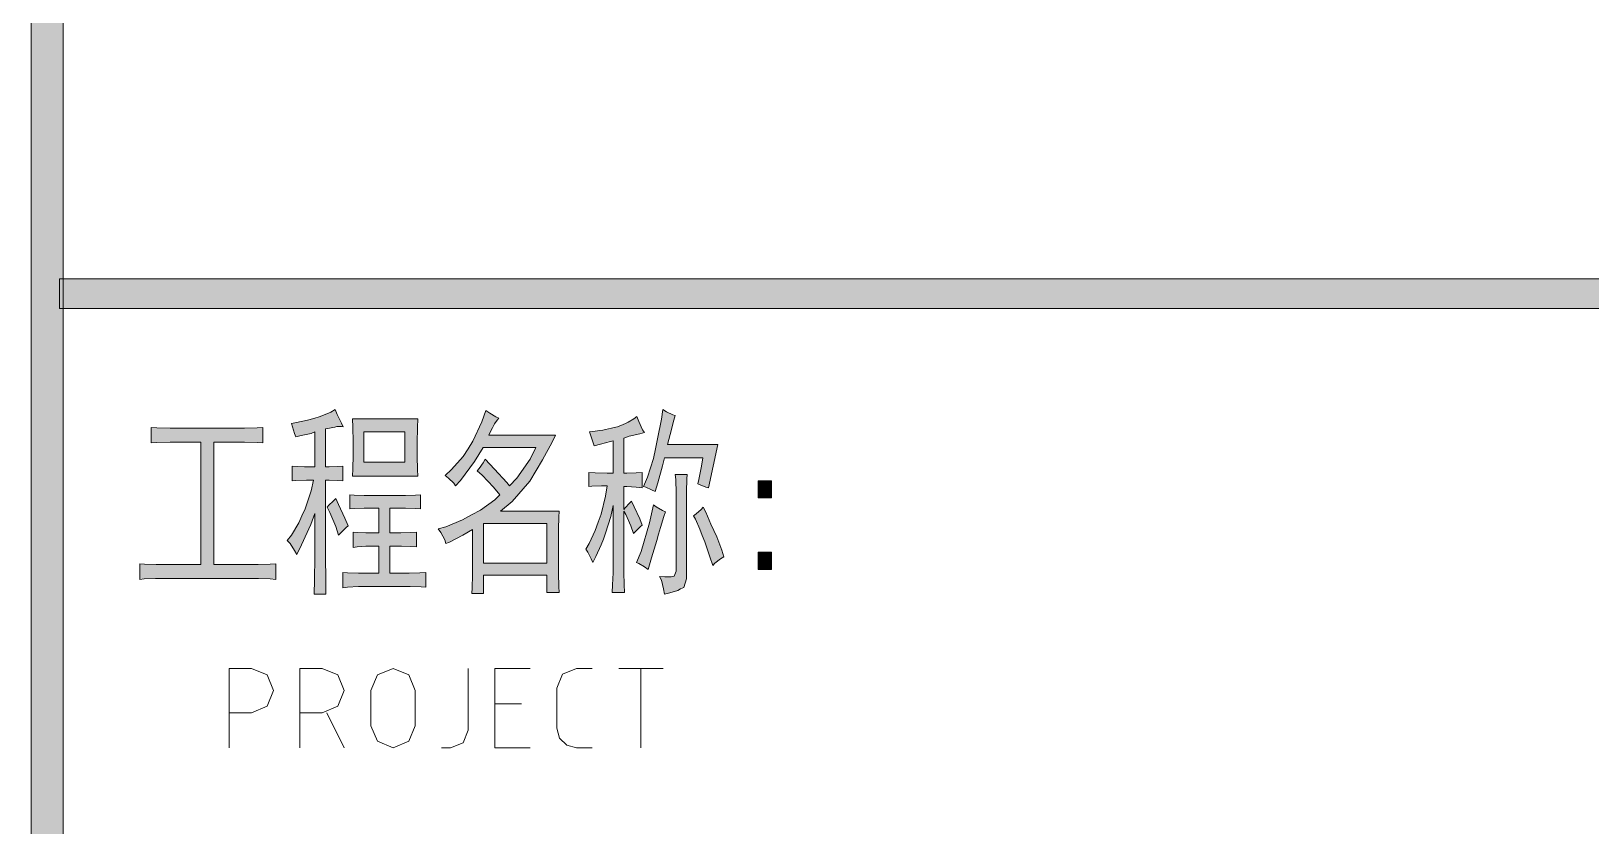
# Model space of a CAD drawing. Header units: millimetres. Extents: x 568 to 3948041, y -25191 to 63890.
# Drawn here: x 3939001 to 3942397, y -12039 to -10308 of the extents above; entities that cross this region are included whole.
import ezdxf

# ---------------------------------------------------------------- set-up
doc = ezdxf.new("R2010")
doc.units = ezdxf.units.MM

msp = doc.modelspace()

# ---------------------------------------------------------------- hatches: boundary and pattern name
h = msp.add_hatch(color=0)
h.dxf.hatch_style = 2
h.paths.add_polyline_path([(3939071.1, -23691.5), (3939001.2, -23691.5), (3939001.2, 62389.8), (3939071.1, 62389.8)])
h = msp.add_hatch(color=0)
h.dxf.hatch_style = 2
h.paths.add_polyline_path([(3939062.8, -10912.5), (3939062.8, -10847.9), (3946567.6, -10847.9), (3946567.6, -10912.5)])
h = msp.add_hatch(color=0)
h.dxf.hatch_style = 2
h.paths.add_polyline_path([(3939568, -11163.2), (3939578.6, -11160.9), (3939603, -11155.6), (3939616.6, -11151.8), (3939630.3, -11148), (3939653.9, -11138.1), (3939663, -11132.8), (3939667.5, -11143.4), (3939676.7, -11162.4), (3939680.5, -11170), (3939676.7, -11169.3), (3939666.8, -11169.3), (3939662.2, -11170.8), (3939657.7, -11171.6), (3939647, -11173.8), (3939641.7, -11174.6), (3939641.7, -11257.4), (3939650.1, -11257.4), (3939669.1, -11256.6), (3939679.7, -11255.9), (3939679.7, -11287.8), (3939669.1, -11287), (3939650.1, -11286.3), (3939641.7, -11286.3), (3939641.7, -11435.2), (3939641.7, -11453.4), (3939642.5, -11503.6), (3939642.5, -11534.7), (3939617.4, -11534.7), (3939618.2, -11503.6), (3939618.9, -11454.2), (3939618.9, -11436.7), (3939618.9, -11359.2), (3939609.8, -11382.8), (3939590, -11427.6), (3939579.4, -11448.1), (3939574.8, -11439.7), (3939565, -11424.5), (3939558.9, -11417.7), (3939568, -11406.3), (3939584, -11379), (3939590.8, -11363.8), (3939597.6, -11348.6), (3939610.6, -11309.8), (3939615.9, -11286.3), (3939600.7, -11286.3), (3939577.1, -11287), (3939569.5, -11287.8), (3939569.5, -11255.9), (3939580.2, -11256.6), (3939596.1, -11257.4), (3939600.7, -11257.4), (3939618.9, -11257.4), (3939618.9, -11181.4), (3939610.6, -11184.5), (3939589.3, -11189), (3939577.1, -11192.1), (3939574.8, -11184.5), (3939570.3, -11170)])
h = msp.add_hatch(color=0)
h.paths.add_polyline_path([(3940019.3, -11151), (3940015.5, -11155.6), (3940010.2, -11164), (3940007.9, -11167.8), (3940005.6, -11172.3), (3940000.3, -11182.2), (3939997.3, -11188.3), (3940143.1, -11188.3), (3940135.5, -11203.5), (3940114.3, -11242.2), (3940100.6, -11265), (3940086.9, -11288.6), (3940048.2, -11332.6), (3940023.1, -11353.9), (3940150.7, -11353.9), (3940150, -11366.8), (3940149.2, -11392.6), (3940149.2, -11406.3), (3940149.2, -11475.5), (3940149.2, -11489.9), (3940150, -11518), (3940150.7, -11530.9), (3940124.1, -11530.9), (3940124.1, -11493.7), (3939985.9, -11493.7), (3939985.9, -11533.2), (3939960.8, -11533.2), (3939961.6, -11521), (3939962.3, -11493.7), (3939962.3, -11478.5), (3939962.3, -11394.2), (3939941, -11406.3), (3939912.2, -11421.5), (3939903.8, -11424.5), (3939901.5, -11416.2), (3939893.2, -11400.2), (3939887.1, -11392.6), (3939903.8, -11388.1), (3939940.3, -11372.9), (3939960, -11362.2), (3939979.8, -11351.6), (3940010.9, -11329.6), (3940021.6, -11318.2), (3940007.9, -11301.5), (3939982.8, -11275.6), (3939972.2, -11265.8), (3939976.8, -11261.2), (3939985.1, -11248.3), (3939989.7, -11240.7), (3940010.2, -11262.7), (3940036.8, -11291.6), (3940042.9, -11298.4), (3940058.8, -11281.7), (3940087.7, -11240.7), (3940099.8, -11215.6), (3939985.1, -11215.6), (3939966.1, -11246), (3939935.7, -11287), (3939925.1, -11298.4), (3939921.3, -11293.1), (3939909.9, -11281.7), (3939902.3, -11276.4), (3939916.7, -11263.5), (3939941.8, -11234.6), (3939952.4, -11217.9), (3939963.1, -11201.2), (3939982.1, -11159.4), (3939991.2, -11134.3), (3939999.5, -11140.4), (3940013.2, -11148.8)])
h.paths.add_polyline_path([(3940124.1, -11467.1), (3940124.1, -11380.5), (3939985.9, -11380.5), (3939985.9, -11467.1)])
h = msp.add_hatch(color=0)
h.dxf.hatch_style = 2
h.paths.add_polyline_path([(3940403.7, -11145.7), (3940400.7, -11155.6), (3940392.3, -11186.7), (3940386.3, -11208.8), (3940496.4, -11208.8), (3940475.9, -11303), (3940469.8, -11301.5), (3940457.7, -11296.9), (3940452.4, -11294.6), (3940454.6, -11284.8), (3940460.7, -11255.9), (3940463.8, -11237.6), (3940380.2, -11237.6), (3940375.6, -11255.1), (3940365.7, -11292.4), (3940359.7, -11311.3), (3940352.1, -11307.5), (3940339.2, -11301.5), (3940334.6, -11299.9), (3940343, -11280.2), (3940355.9, -11239.2), (3940360.4, -11217.9), (3940365, -11196.6), (3940373.3, -11153.3), (3940376.4, -11132.8), (3940384.7, -11137.4), (3940398.4, -11144.2)])
h = msp.add_hatch(color=0)
h.dxf.hatch_style = 2
h.paths.add_polyline_path([(3939450.2, -11173.1), (3939465.4, -11173.1), (3939493.6, -11172.3), (3939505.7, -11171.6), (3939505.7, -11205), (3939493.6, -11204.2), (3939465.4, -11203.5), (3939450.2, -11203.5), (3939398.6, -11203.5), (3939398.6, -11470.1), (3939480.6, -11470.1), (3939495.1, -11470.1), (3939521.7, -11469.4), (3939533.8, -11468.6), (3939533.8, -11502.8), (3939521.7, -11501.3), (3939495.8, -11500.5), (3939482.2, -11500.5), (3939285.4, -11500.5), (3939271.7, -11500.5), (3939247.4, -11501.3), (3939237.5, -11502.8), (3939237.5, -11468.6), (3939248.2, -11469.4), (3939273.2, -11470.1), (3939286.9, -11470.1), (3939370.5, -11470.1), (3939370.5, -11203.5), (3939319.6, -11203.5), (3939303.6, -11203.5), (3939274.7, -11204.2), (3939262.6, -11205), (3939262.6, -11171.6), (3939274.7, -11172.3), (3939303.6, -11173.1), (3939319.6, -11173.1)])
h = msp.add_hatch(color=0)
h.paths.add_polyline_path([(3939843, -11152.6), (3939842.3, -11171.6), (3939841.5, -11205), (3939841.5, -11220.2), (3939841.5, -11234.6), (3939842.3, -11263.5), (3939843, -11277.9), (3939701, -11277.9), (3939701.7, -11262), (3939702.5, -11231.6), (3939702.5, -11217.1), (3939702.5, -11202.7), (3939701.7, -11170.8), (3939701, -11152.6)])
h.paths.add_polyline_path([(3939814.9, -11247.5), (3939814.9, -11181.4), (3939725.3, -11181.4), (3939725.3, -11247.5)])
h = msp.add_hatch(color=0)
h.dxf.hatch_style = 2
h.paths.add_polyline_path([(3940209.2, -11436.7), (3940216.1, -11424.5), (3940229, -11395.7), (3940235.8, -11378.2), (3940241.9, -11360.7), (3940251.8, -11321.2), (3940255.6, -11298.4), (3940242.7, -11298.4), (3940222.2, -11299.2), (3940215.3, -11299.9), (3940215.3, -11269.6), (3940229, -11270.3), (3940255.6, -11271.1), (3940268.5, -11271.1), (3940268.5, -11200.4), (3940262.4, -11201.9), (3940241.1, -11208), (3940226.7, -11211.8), (3940224.4, -11202.7), (3940219.1, -11187.5), (3940216.8, -11181.4), (3940224.4, -11180.7), (3940239.6, -11178.4), (3940245.7, -11177.6), (3940251.8, -11176.1), (3940264.7, -11173.1), (3940270.8, -11171.6), (3940277.6, -11170), (3940289.8, -11165.5), (3940295.1, -11163.2), (3940301.2, -11160.2), (3940313.3, -11152.6), (3940320.2, -11148), (3940324, -11158.6), (3940332.3, -11176.9), (3940336.9, -11182.9), (3940326.2, -11185.2), (3940303.4, -11190.5), (3940291.3, -11195.1), (3940291.3, -11271.1), (3940298.1, -11271.1), (3940318.6, -11270.3), (3940331.6, -11269.6), (3940331.6, -11303), (3940318.6, -11301.5), (3940298.1, -11299.9), (3940291.3, -11299.9), (3940291.3, -11350.1), (3940295.1, -11346.3), (3940303.4, -11337.2), (3940308, -11331.9), (3940314.1, -11344.8), (3940326.2, -11370.6), (3940331.6, -11384.3), (3940327.8, -11387.3), (3940317.9, -11397.2), (3940312.6, -11402.5), (3940306.5, -11385.8), (3940295.9, -11361.5), (3940291.3, -11353.9), (3940291.3, -11478.5), (3940291.3, -11487.6), (3940292.1, -11513.4), (3940292.8, -11530.9), (3940266.2, -11530.9), (3940267, -11514.2), (3940268.5, -11488.4), (3940268.5, -11478.5), (3940268.5, -11341.7), (3940263.2, -11365.3), (3940251.8, -11401.8), (3940247.2, -11414.7), (3940241.9, -11427.6), (3940230.5, -11452.7), (3940224.4, -11465.6), (3940220.6, -11458), (3940213, -11443.5)])
h = msp.add_hatch(color=0)
h.dxf.hatch_style = 2
h.paths.add_polyline_path([(3940429.6, -11274.1), (3940428.8, -11283.2), (3940428, -11312.1), (3940428, -11333.4), (3940428, -11485.3), (3940428, -11501.3), (3940422, -11520.3), (3940415.1, -11523.3), (3940409.1, -11526.4), (3940391.6, -11531.7), (3940380.2, -11534.7), (3940377.9, -11523.3), (3940373.3, -11504.3), (3940369.5, -11496), (3940380.9, -11496.7), (3940394.6, -11496.7), (3940398.4, -11496), (3940401.5, -11495.2), (3940405.3, -11484.6), (3940405.3, -11475.5), (3940405.3, -11333.4), (3940405.3, -11314.4), (3940404.5, -11284.8), (3940403.7, -11274.1)])
h = msp.add_hatch(color=0)
h.dxf.hatch_style = 2
h.paths.add_polyline_path([(3940613.4, -11325), (3940583.8, -11325), (3940583.8, -11287.8), (3940613.4, -11287.8)])
h = msp.add_hatch(color=0)
h.dxf.hatch_style = 2
h.paths.add_polyline_path([(3939664.5, -11326.5), (3939670.6, -11339.5), (3939684.3, -11369.1), (3939691.1, -11385.8), (3939687.3, -11389.6), (3939676.7, -11399.5), (3939670.6, -11406.3), (3939664.5, -11387.3), (3939651.6, -11356.9), (3939645.5, -11345.5), (3939649.3, -11341), (3939658.4, -11331.9)])
h = msp.add_hatch(color=0)
h.dxf.hatch_style = 2
h.paths.add_polyline_path([(3939805.8, -11319.7), (3939816.4, -11319.7), (3939837.7, -11318.9), (3939849.1, -11318.2), (3939849.1, -11348.6), (3939837.7, -11347.8), (3939816.4, -11347.1), (3939805.8, -11347.1), (3939782.3, -11347.1), (3939782.3, -11401), (3939795.9, -11401), (3939805.8, -11401), (3939827.8, -11400.2), (3939840, -11399.5), (3939840, -11431.4), (3939827.8, -11430.6), (3939807.3, -11429.9), (3939799.7, -11429.9), (3939782.3, -11429.9), (3939782.3, -11489.1), (3939812.6, -11489.1), (3939824, -11489.1), (3939847.6, -11488.4), (3939860.5, -11487.6), (3939860.5, -11519.5), (3939850.6, -11518.8), (3939826.3, -11518), (3939812.6, -11518), (3939727.6, -11518), (3939713.9, -11518), (3939689.6, -11519.5), (3939679.7, -11521), (3939679.7, -11487.6), (3939689.6, -11488.4), (3939713.9, -11489.1), (3939727.6, -11489.1), (3939757.9, -11489.1), (3939757.9, -11429.9), (3939740.5, -11429.9), (3939729.8, -11429.9), (3939710.8, -11431.4), (3939702.5, -11432.9), (3939702.5, -11399.5), (3939710.8, -11400.2), (3939729.8, -11401), (3939740.5, -11401), (3939757.9, -11401), (3939757.9, -11347.1), (3939737.4, -11347.1), (3939726, -11347.1), (3939704.8, -11347.8), (3939694.9, -11348.6), (3939694.9, -11318.2), (3939704.8, -11318.9), (3939726, -11319.7), (3939737.4, -11319.7)])
h = msp.add_hatch(color=0)
h.dxf.hatch_style = 2
h.paths.add_polyline_path([(3940382.5, -11355.4), (3940378.7, -11365.3), (3940371.1, -11389.6), (3940367.3, -11404), (3940363.5, -11417.7), (3940352.1, -11455.7), (3940344.5, -11480.8), (3940336.9, -11475.5), (3940324, -11467.9), (3940319.4, -11465.6), (3940329.3, -11442), (3940347.5, -11379), (3940355.9, -11340.2), (3940361.9, -11344.8), (3940375.6, -11352.4)])
h = msp.add_hatch(color=0)
h.dxf.hatch_style = 2
h.paths.add_polyline_path([(3940464.5, -11345.5), (3940469.8, -11356.2), (3940481.2, -11382), (3940487.3, -11396.4), (3940494.1, -11410.1), (3940504.8, -11439), (3940509.3, -11453.4), (3940501.7, -11458), (3940489.6, -11467.1), (3940485, -11472.4), (3940479, -11453.4), (3940467.6, -11420.7), (3940462.2, -11407.1), (3940456.9, -11393.4), (3940447.8, -11371.4), (3940443.2, -11363.8), (3940449.3, -11360), (3940460, -11350.1)])
h = msp.add_hatch(color=0)
h.dxf.hatch_style = 2
h.paths.add_polyline_path([(3940613.4, -11480.8), (3940583.8, -11480.8), (3940583.8, -11443.5), (3940613.4, -11443.5)])

# ---------------------------------------------------------------- linework, layer by layer
at = {"color": 0, "lineweight": 0}
for points in [[(3939071.1, -23691.5), (3939001.2, -23691.5), (3939001.2, 62389.8), (3939071.1, 62389.8)], [(3939062.8, -10912.5), (3939062.8, -10847.9), (3946567.6, -10847.9), (3946567.6, -10912.5)], [(3939568, -11163.2), (3939578.6, -11160.9), (3939603, -11155.6), (3939616.6, -11151.8), (3939630.3, -11148), (3939653.9, -11138.1), (3939663, -11132.8), (3939667.5, -11143.4), (3939676.7, -11162.4), (3939680.5, -11170), (3939676.7, -11169.3), (3939666.8, -11169.3), (3939662.2, -11170.8), (3939657.7, -11171.6), (3939647, -11173.8), (3939641.7, -11174.6), (3939641.7, -11257.4), (3939650.1, -11257.4), (3939669.1, -11256.6), (3939679.7, -11255.9), (3939679.7, -11287.8), (3939669.1, -11287), (3939650.1, -11286.3), (3939641.7, -11286.3), (3939641.7, -11435.2), (3939641.7, -11453.4), (3939642.5, -11503.6), (3939642.5, -11534.7), (3939617.4, -11534.7), (3939618.2, -11503.6), (3939618.9, -11454.2), (3939618.9, -11436.7), (3939618.9, -11359.2), (3939609.8, -11382.8), (3939590, -11427.6), (3939579.4, -11448.1), (3939574.8, -11439.7), (3939565, -11424.5), (3939558.9, -11417.7), (3939568, -11406.3), (3939584, -11379), (3939590.8, -11363.8), (3939597.6, -11348.6), (3939610.6, -11309.8), (3939615.9, -11286.3), (3939600.7, -11286.3), (3939577.1, -11287), (3939569.5, -11287.8), (3939569.5, -11255.9), (3939580.2, -11256.6), (3939596.1, -11257.4), (3939600.7, -11257.4), (3939618.9, -11257.4), (3939618.9, -11181.4), (3939610.6, -11184.5), (3939589.3, -11189), (3939577.1, -11192.1), (3939574.8, -11184.5), (3939570.3, -11170)], [(3940019.3, -11151), (3940015.5, -11155.6), (3940010.2, -11164), (3940007.9, -11167.8), (3940005.6, -11172.3), (3940000.3, -11182.2), (3939997.3, -11188.3), (3940143.1, -11188.3), (3940135.5, -11203.5), (3940114.3, -11242.2), (3940100.6, -11265), (3940086.9, -11288.6), (3940048.2, -11332.6), (3940023.1, -11353.9), (3940150.7, -11353.9), (3940150, -11366.8), (3940149.2, -11392.6), (3940149.2, -11406.3), (3940149.2, -11475.5), (3940149.2, -11489.9), (3940150, -11518), (3940150.7, -11530.9), (3940124.1, -11530.9), (3940124.1, -11493.7), (3939985.9, -11493.7), (3939985.9, -11533.2), (3939960.8, -11533.2), (3939961.6, -11521), (3939962.3, -11493.7), (3939962.3, -11478.5), (3939962.3, -11394.2), (3939941, -11406.3), (3939912.2, -11421.5), (3939903.8, -11424.5), (3939901.5, -11416.2), (3939893.2, -11400.2), (3939887.1, -11392.6), (3939903.8, -11388.1), (3939940.3, -11372.9), (3939960, -11362.2), (3939979.8, -11351.6), (3940010.9, -11329.6), (3940021.6, -11318.2), (3940007.9, -11301.5), (3939982.8, -11275.6), (3939972.2, -11265.8), (3939976.8, -11261.2), (3939985.1, -11248.3), (3939989.7, -11240.7), (3940010.2, -11262.7), (3940036.8, -11291.6), (3940042.9, -11298.4), (3940058.8, -11281.7), (3940087.7, -11240.7), (3940099.8, -11215.6), (3939985.1, -11215.6), (3939966.1, -11246), (3939935.7, -11287), (3939925.1, -11298.4), (3939921.3, -11293.1), (3939909.9, -11281.7), (3939902.3, -11276.4), (3939916.7, -11263.5), (3939941.8, -11234.6), (3939952.4, -11217.9), (3939963.1, -11201.2), (3939982.1, -11159.4), (3939991.2, -11134.3), (3939999.5, -11140.4), (3940013.2, -11148.8)], [(3940403.7, -11145.7), (3940400.7, -11155.6), (3940392.3, -11186.7), (3940386.3, -11208.8), (3940496.4, -11208.8), (3940475.9, -11303), (3940469.8, -11301.5), (3940457.7, -11296.9), (3940452.4, -11294.6), (3940454.6, -11284.8), (3940460.7, -11255.9), (3940463.8, -11237.6), (3940380.2, -11237.6), (3940375.6, -11255.1), (3940365.7, -11292.4), (3940359.7, -11311.3), (3940352.1, -11307.5), (3940339.2, -11301.5), (3940334.6, -11299.9), (3940343, -11280.2), (3940355.9, -11239.2), (3940360.4, -11217.9), (3940365, -11196.6), (3940373.3, -11153.3), (3940376.4, -11132.8), (3940384.7, -11137.4), (3940398.4, -11144.2)], [(3939450.2, -11173.1), (3939465.4, -11173.1), (3939493.6, -11172.3), (3939505.7, -11171.6), (3939505.7, -11205), (3939493.6, -11204.2), (3939465.4, -11203.5), (3939450.2, -11203.5), (3939398.6, -11203.5), (3939398.6, -11470.1), (3939480.6, -11470.1), (3939495.1, -11470.1), (3939521.7, -11469.4), (3939533.8, -11468.6), (3939533.8, -11502.8), (3939521.7, -11501.3), (3939495.8, -11500.5), (3939482.2, -11500.5), (3939285.4, -11500.5), (3939271.7, -11500.5), (3939247.4, -11501.3), (3939237.5, -11502.8), (3939237.5, -11468.6), (3939248.2, -11469.4), (3939273.2, -11470.1), (3939286.9, -11470.1), (3939370.5, -11470.1), (3939370.5, -11203.5), (3939319.6, -11203.5), (3939303.6, -11203.5), (3939274.7, -11204.2), (3939262.6, -11205), (3939262.6, -11171.6), (3939274.7, -11172.3), (3939303.6, -11173.1), (3939319.6, -11173.1)], [(3939843, -11152.6), (3939842.3, -11171.6), (3939841.5, -11205), (3939841.5, -11220.2), (3939841.5, -11234.6), (3939842.3, -11263.5), (3939843, -11277.9), (3939701, -11277.9), (3939701.7, -11262), (3939702.5, -11231.6), (3939702.5, -11217.1), (3939702.5, -11202.7), (3939701.7, -11170.8), (3939701, -11152.6)], [(3940209.2, -11436.7), (3940216.1, -11424.5), (3940229, -11395.7), (3940235.8, -11378.2), (3940241.9, -11360.7), (3940251.8, -11321.2), (3940255.6, -11298.4), (3940242.7, -11298.4), (3940222.2, -11299.2), (3940215.3, -11299.9), (3940215.3, -11269.6), (3940229, -11270.3), (3940255.6, -11271.1), (3940268.5, -11271.1), (3940268.5, -11200.4), (3940262.4, -11201.9), (3940241.1, -11208), (3940226.7, -11211.8), (3940224.4, -11202.7), (3940219.1, -11187.5), (3940216.8, -11181.4), (3940224.4, -11180.7), (3940239.6, -11178.4), (3940245.7, -11177.6), (3940251.8, -11176.1), (3940264.7, -11173.1), (3940270.8, -11171.6), (3940277.6, -11170), (3940289.8, -11165.5), (3940295.1, -11163.2), (3940301.2, -11160.2), (3940313.3, -11152.6), (3940320.2, -11148), (3940324, -11158.6), (3940332.3, -11176.9), (3940336.9, -11182.9), (3940326.2, -11185.2), (3940303.4, -11190.5), (3940291.3, -11195.1), (3940291.3, -11271.1), (3940298.1, -11271.1), (3940318.6, -11270.3), (3940331.6, -11269.6), (3940331.6, -11303), (3940318.6, -11301.5), (3940298.1, -11299.9), (3940291.3, -11299.9), (3940291.3, -11350.1), (3940295.1, -11346.3), (3940303.4, -11337.2), (3940308, -11331.9), (3940314.1, -11344.8), (3940326.2, -11370.6), (3940331.6, -11384.3), (3940327.8, -11387.3), (3940317.9, -11397.2), (3940312.6, -11402.5), (3940306.5, -11385.8), (3940295.9, -11361.5), (3940291.3, -11353.9), (3940291.3, -11478.5), (3940291.3, -11487.6), (3940292.1, -11513.4), (3940292.8, -11530.9), (3940266.2, -11530.9), (3940267, -11514.2), (3940268.5, -11488.4), (3940268.5, -11478.5), (3940268.5, -11341.7), (3940263.2, -11365.3), (3940251.8, -11401.8), (3940247.2, -11414.7), (3940241.9, -11427.6), (3940230.5, -11452.7), (3940224.4, -11465.6), (3940220.6, -11458), (3940213, -11443.5)], [(3939814.9, -11247.5), (3939814.9, -11181.4), (3939725.3, -11181.4), (3939725.3, -11247.5)], [(3940429.6, -11274.1), (3940428.8, -11283.2), (3940428, -11312.1), (3940428, -11333.4), (3940428, -11485.3), (3940428, -11501.3), (3940422, -11520.3), (3940415.1, -11523.3), (3940409.1, -11526.4), (3940391.6, -11531.7), (3940380.2, -11534.7), (3940377.9, -11523.3), (3940373.3, -11504.3), (3940369.5, -11496), (3940380.9, -11496.7), (3940394.6, -11496.7), (3940398.4, -11496), (3940401.5, -11495.2), (3940405.3, -11484.6), (3940405.3, -11475.5), (3940405.3, -11333.4), (3940405.3, -11314.4), (3940404.5, -11284.8), (3940403.7, -11274.1)], [(3940613.4, -11325), (3940583.8, -11325), (3940583.8, -11287.8), (3940613.4, -11287.8)], [(3939664.5, -11326.5), (3939670.6, -11339.5), (3939684.3, -11369.1), (3939691.1, -11385.8), (3939687.3, -11389.6), (3939676.7, -11399.5), (3939670.6, -11406.3), (3939664.5, -11387.3), (3939651.6, -11356.9), (3939645.5, -11345.5), (3939649.3, -11341), (3939658.4, -11331.9)], [(3939805.8, -11319.7), (3939816.4, -11319.7), (3939837.7, -11318.9), (3939849.1, -11318.2), (3939849.1, -11348.6), (3939837.7, -11347.8), (3939816.4, -11347.1), (3939805.8, -11347.1), (3939782.3, -11347.1), (3939782.3, -11401), (3939795.9, -11401), (3939805.8, -11401), (3939827.8, -11400.2), (3939840, -11399.5), (3939840, -11431.4), (3939827.8, -11430.6), (3939807.3, -11429.9), (3939799.7, -11429.9), (3939782.3, -11429.9), (3939782.3, -11489.1), (3939812.6, -11489.1), (3939824, -11489.1), (3939847.6, -11488.4), (3939860.5, -11487.6), (3939860.5, -11519.5), (3939850.6, -11518.8), (3939826.3, -11518), (3939812.6, -11518), (3939727.6, -11518), (3939713.9, -11518), (3939689.6, -11519.5), (3939679.7, -11521), (3939679.7, -11487.6), (3939689.6, -11488.4), (3939713.9, -11489.1), (3939727.6, -11489.1), (3939757.9, -11489.1), (3939757.9, -11429.9), (3939740.5, -11429.9), (3939729.8, -11429.9), (3939710.8, -11431.4), (3939702.5, -11432.9), (3939702.5, -11399.5), (3939710.8, -11400.2), (3939729.8, -11401), (3939740.5, -11401), (3939757.9, -11401), (3939757.9, -11347.1), (3939737.4, -11347.1), (3939726, -11347.1), (3939704.8, -11347.8), (3939694.9, -11348.6), (3939694.9, -11318.2), (3939704.8, -11318.9), (3939726, -11319.7), (3939737.4, -11319.7)], [(3940382.5, -11355.4), (3940378.7, -11365.3), (3940371.1, -11389.6), (3940367.3, -11404), (3940363.5, -11417.7), (3940352.1, -11455.7), (3940344.5, -11480.8), (3940336.9, -11475.5), (3940324, -11467.9), (3940319.4, -11465.6), (3940329.3, -11442), (3940347.5, -11379), (3940355.9, -11340.2), (3940361.9, -11344.8), (3940375.6, -11352.4)], [(3940464.5, -11345.5), (3940469.8, -11356.2), (3940481.2, -11382), (3940487.3, -11396.4), (3940494.1, -11410.1), (3940504.8, -11439), (3940509.3, -11453.4), (3940501.7, -11458), (3940489.6, -11467.1), (3940485, -11472.4), (3940479, -11453.4), (3940467.6, -11420.7), (3940462.2, -11407.1), (3940456.9, -11393.4), (3940447.8, -11371.4), (3940443.2, -11363.8), (3940449.3, -11360), (3940460, -11350.1)], [(3940124.1, -11467.1), (3940124.1, -11380.5), (3939985.9, -11380.5), (3939985.9, -11467.1)], [(3940613.4, -11480.8), (3940583.8, -11480.8), (3940583.8, -11443.5), (3940613.4, -11443.5)]]:
    msp.add_lwpolyline(points, close=True, dxfattribs=at)
for points in [[(3939432, -11869.8), (3939432, -11696.5), (3939480.6, -11696.5)], [(3939480.6, -11793), (3939514.8, -11778.6), (3939528.5, -11744.4), (3939514.8, -11710.2), (3939480.6, -11696.5)], [(3939586.2, -11869.8), (3939586.2, -11696.5), (3939634.9, -11696.5)], [(3939634.9, -11793), (3939669.1, -11778.6), (3939682.7, -11744.4), (3939669.1, -11710.2), (3939634.9, -11696.5)], [(3939837, -11744.4), (3939823.3, -11710.2), (3939789.1, -11696.5), (3939754.9, -11710.2), (3939740.5, -11744.4)], [(3939952.4, -11831), (3939952.4, -11696.5)], [(3940087.7, -11869.8), (3940010.9, -11869.8), (3940010.9, -11696.5), (3940087.7, -11696.5)], [(3940188.7, -11696.5), (3940158.3, -11708.7), (3940145.4, -11739.8)], [(3940188.7, -11696.5), (3940222.9, -11696.5)], [(3940280.7, -11696.5), (3940377.1, -11696.5)], [(3940328.5, -11869.8), (3940328.5, -11696.5)], [(3939740.5, -11821.9), (3939740.5, -11744.4)], [(3939837, -11744.4), (3939837, -11821.9)], [(3940145.4, -11826.5), (3940145.4, -11739.8)], [(3940068.7, -11773.3), (3940010.9, -11773.3)], [(3939480.6, -11793), (3939432, -11793)], [(3939634.9, -11793), (3939586.2, -11793)], [(3939644.7, -11793), (3939682.7, -11869.8)], [(3939740.5, -11821.9), (3939754.9, -11855.3), (3939789.1, -11869.8), (3939823.3, -11855.3), (3939837, -11821.9)], [(3939914.5, -11869.8), (3939941.8, -11858.4), (3939952.4, -11831)], [(3940145.4, -11826.5), (3940151.5, -11848.5), (3940167.5, -11863.7), (3940188.7, -11869.8)], [(3939894.7, -11869.8), (3939914.5, -11869.8)], [(3940222.9, -11869.8), (3940188.7, -11869.8)]]:
    msp.add_lwpolyline(points, dxfattribs=at)

doc.saveas('drawing.dxf')
